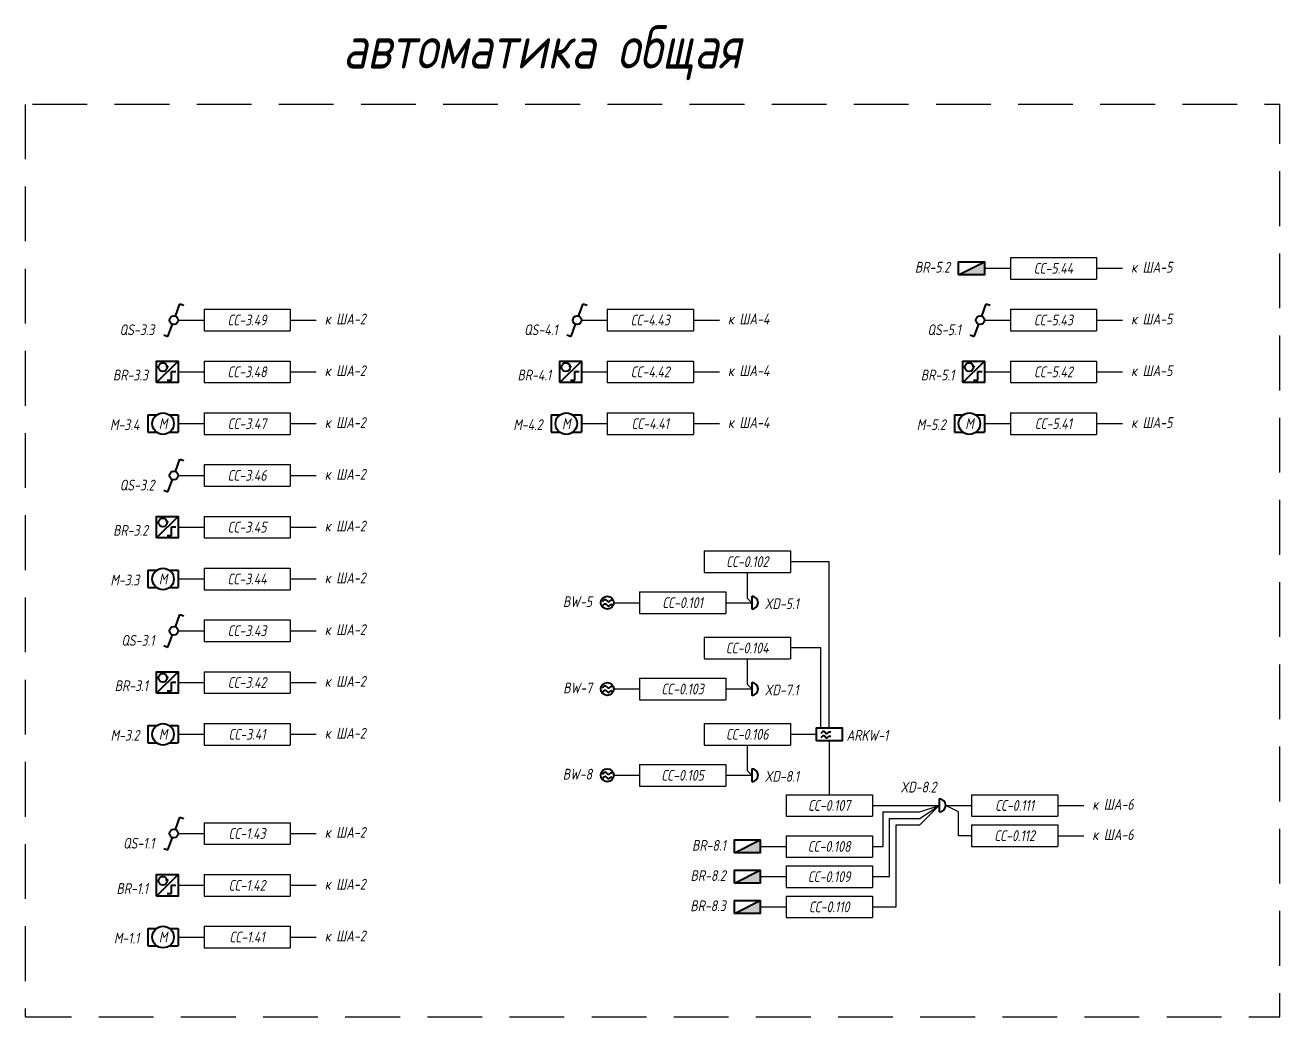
# Model space of a CAD drawing. Header units: millimetres. Extents: x -1048 to 2740, y -712 to 253.
# Drawn here: x 1689.5 to 1980.5, y -304 to -74.1 of the extents above; entities that cross this region are included whole.
import ezdxf
from ezdxf.enums import TextEntityAlignment as Align

# ---------------------------------------------------------------- set-up
doc = ezdxf.new("R2010")
doc.units = ezdxf.units.MM
doc.linetypes.add('DASHED', pattern=[19.05, 12.7, -6.35])
doc.layers.add('noprint', color=2, linetype='Continuous', plot=False)
doc.styles.add('ГОСТ-ISOCPEUR', font='isocpeui.ttf', dxfattribs={"width": 0.8})

# ---------------------------------------------------------------- blocks, each defined once
blk = doc.blocks.new('энкодер')
at = {"color": 0, "lineweight": -2}
for p, q in [((0, 0), (5, 5)), ((2.43, 3.56), (2.2, 3.9)), ((2.43, 3.56), (2.66, 3.9)), ((2.48, 0.56), (3.48, 0.56)), ((3.48, 0.56), (3.48, 2.56)), ((3.48, 2.56), (4.48, 2.56))]:
    blk.add_line(p, q, dxfattribs=at)
blk.add_lwpolyline([(0, 0), (0, 5), (5, 5), (5, 0)], close=True, dxfattribs=at)
blk.add_circle((1.43, 3.56), 1, dxfattribs=at)
blk = doc.blocks.new('электродвигатель')
at = {"color": 0, "lineweight": -2}
for p, q in [((0, 4), (0, 0)), ((0, 4), (2, 4)), ((5, 4), (7, 4)), ((7, 4), (7, 0)), ((0, 0), (2, 0)), ((5, 0), (7, 0))]:
    blk.add_line(p, q, dxfattribs=at)
blk.add_circle((3.5, 2), 2.5, dxfattribs=at)
at = {"color": 0, "lineweight": -2, "style": 'ГОСТ-ISOCPEUR', "width": 0.8}
blk.add_text('M', height=2.5, rotation=360, dxfattribs=at).set_placement((3.5, 2), align=Align.MIDDLE_CENTER)
blk = doc.blocks.new('*T393')
at = {"color": 0, "lineweight": -2}
for p, q in [((0, 0), (20, 0)), ((0, 0), (0, -5)), ((20, 0), (20, -5)), ((0, -5), (20, -5))]:
    blk.add_line(p, q, dxfattribs=at)
at = {"color": 0, "insert": (10, -2.5), "char_height": 2.5, "width": 19, "attachment_point": 5, "style": 'ГОСТ-ISOCPEUR'}
blk.add_mtext('{СС-1.41}', dxfattribs=at)
blk = doc.blocks.new('*T394')
at = {"color": 0, "lineweight": -2}
for p, q in [((0, 0), (20, 0)), ((0, 0), (0, -5)), ((20, 0), (20, -5)), ((0, -5), (20, -5))]:
    blk.add_line(p, q, dxfattribs=at)
at = {"color": 0, "insert": (10, -2.5), "char_height": 2.5, "width": 19, "attachment_point": 5, "style": 'ГОСТ-ISOCPEUR'}
blk.add_mtext('{СС-1.42}', dxfattribs=at)
blk = doc.blocks.new('*T395')
at = {"color": 0, "lineweight": -2}
for p, q in [((0, 0), (20, 0)), ((0, 0), (0, -5)), ((20, 0), (20, -5)), ((0, -5), (20, -5))]:
    blk.add_line(p, q, dxfattribs=at)
at = {"color": 0, "insert": (10, -2.5), "char_height": 2.5, "width": 19, "attachment_point": 5, "style": 'ГОСТ-ISOCPEUR'}
blk.add_mtext('{СС-1.43}', dxfattribs=at)
blk = doc.blocks.new('кнопка жалюзи')
at = {"color": 0, "lineweight": -2}
for p, q in [((0.35, 0.94), (1.39, 3.78)), ((1.39, 3.78), (2.34, 3.45)), ((-1.39, -3.78), (-0.35, -0.94)), ((-2.34, -3.45), (-1.39, -3.78))]:
    blk.add_line(p, q, dxfattribs=at)
blk.add_circle((0, 0), 1, dxfattribs=at)
blk = doc.blocks.new('*T396')
at = {"color": 0, "lineweight": -2}
for p, q in [((0, 0), (20, 0)), ((0, 0), (0, -5)), ((20, 0), (20, -5)), ((0, -5), (20, -5))]:
    blk.add_line(p, q, dxfattribs=at)
at = {"color": 0, "insert": (10, -2.5), "char_height": 2.5, "width": 19, "attachment_point": 5, "style": 'ГОСТ-ISOCPEUR'}
blk.add_mtext('{СС-3.41}', dxfattribs=at)
blk = doc.blocks.new('*T397')
at = {"color": 0, "lineweight": -2}
for p, q in [((0, 0), (20, 0)), ((0, 0), (0, -5)), ((20, 0), (20, -5)), ((0, -5), (20, -5))]:
    blk.add_line(p, q, dxfattribs=at)
at = {"color": 0, "insert": (10, -2.5), "char_height": 2.5, "width": 19, "attachment_point": 5, "style": 'ГОСТ-ISOCPEUR'}
blk.add_mtext('{СС-3.42}', dxfattribs=at)
blk = doc.blocks.new('*T398')
at = {"color": 0, "lineweight": -2}
for p, q in [((0, 0), (20, 0)), ((0, 0), (0, -5)), ((20, 0), (20, -5)), ((0, -5), (20, -5))]:
    blk.add_line(p, q, dxfattribs=at)
at = {"color": 0, "insert": (10, -2.5), "char_height": 2.5, "width": 19, "attachment_point": 5, "style": 'ГОСТ-ISOCPEUR'}
blk.add_mtext('{СС-3.43}', dxfattribs=at)
blk = doc.blocks.new('*T399')
at = {"color": 0, "lineweight": -2}
for p, q in [((0, 0), (20, 0)), ((0, 0), (0, -5)), ((20, 0), (20, -5)), ((0, -5), (20, -5))]:
    blk.add_line(p, q, dxfattribs=at)
at = {"color": 0, "insert": (10, -2.5), "char_height": 2.5, "width": 19, "attachment_point": 5, "style": 'ГОСТ-ISOCPEUR'}
blk.add_mtext('{СС-3.44}', dxfattribs=at)
blk = doc.blocks.new('*T400')
at = {"color": 0, "lineweight": -2}
for p, q in [((0, 0), (20, 0)), ((0, 0), (0, -5)), ((20, 0), (20, -5)), ((0, -5), (20, -5))]:
    blk.add_line(p, q, dxfattribs=at)
at = {"color": 0, "insert": (10, -2.5), "char_height": 2.5, "width": 19, "attachment_point": 5, "style": 'ГОСТ-ISOCPEUR'}
blk.add_mtext('{СС-3.45}', dxfattribs=at)
blk = doc.blocks.new('*T401')
at = {"color": 0, "lineweight": -2}
for p, q in [((0, 0), (20, 0)), ((0, 0), (0, -5)), ((20, 0), (20, -5)), ((0, -5), (20, -5))]:
    blk.add_line(p, q, dxfattribs=at)
at = {"color": 0, "insert": (10, -2.5), "char_height": 2.5, "width": 19, "attachment_point": 5, "style": 'ГОСТ-ISOCPEUR'}
blk.add_mtext('{СС-3.46}', dxfattribs=at)
blk = doc.blocks.new('*T402')
at = {"color": 0, "lineweight": -2}
for p, q in [((0, 0), (20, 0)), ((0, 0), (0, -5)), ((20, 0), (20, -5)), ((0, -5), (20, -5))]:
    blk.add_line(p, q, dxfattribs=at)
at = {"color": 0, "insert": (10, -2.5), "char_height": 2.5, "width": 19, "attachment_point": 5, "style": 'ГОСТ-ISOCPEUR'}
blk.add_mtext('{СС-3.47}', dxfattribs=at)
blk = doc.blocks.new('*T403')
at = {"color": 0, "lineweight": -2}
for p, q in [((0, 0), (20, 0)), ((0, 0), (0, -5)), ((20, 0), (20, -5)), ((0, -5), (20, -5))]:
    blk.add_line(p, q, dxfattribs=at)
at = {"color": 0, "insert": (10, -2.5), "char_height": 2.5, "width": 19, "attachment_point": 5, "style": 'ГОСТ-ISOCPEUR'}
blk.add_mtext('{СС-3.48}', dxfattribs=at)
blk = doc.blocks.new('*T404')
at = {"color": 0, "lineweight": -2}
for p, q in [((0, 0), (20, 0)), ((0, 0), (0, -5)), ((20, 0), (20, -5)), ((0, -5), (20, -5))]:
    blk.add_line(p, q, dxfattribs=at)
at = {"color": 0, "insert": (10, -2.5), "char_height": 2.5, "width": 19, "attachment_point": 5, "style": 'ГОСТ-ISOCPEUR'}
blk.add_mtext('{СС-3.49}', dxfattribs=at)
blk = doc.blocks.new('*T405')
at = {"color": 0, "lineweight": -2}
for p, q in [((0, 0), (20, 0)), ((0, 0), (0, -5)), ((20, 0), (20, -5)), ((0, -5), (20, -5))]:
    blk.add_line(p, q, dxfattribs=at)
at = {"color": 0, "insert": (10, -2.5), "char_height": 2.5, "width": 19, "attachment_point": 5, "style": 'ГОСТ-ISOCPEUR'}
blk.add_mtext('{СС-4.41}', dxfattribs=at)
blk = doc.blocks.new('*T406')
at = {"color": 0, "lineweight": -2}
for p, q in [((0, 0), (20, 0)), ((0, 0), (0, -5)), ((20, 0), (20, -5)), ((0, -5), (20, -5))]:
    blk.add_line(p, q, dxfattribs=at)
at = {"color": 0, "insert": (10, -2.5), "char_height": 2.5, "width": 19, "attachment_point": 5, "style": 'ГОСТ-ISOCPEUR'}
blk.add_mtext('{СС-4.42}', dxfattribs=at)
blk = doc.blocks.new('*T407')
at = {"color": 0, "lineweight": -2}
for p, q in [((0, 0), (20, 0)), ((0, 0), (0, -5)), ((20, 0), (20, -5)), ((0, -5), (20, -5))]:
    blk.add_line(p, q, dxfattribs=at)
at = {"color": 0, "insert": (10, -2.5), "char_height": 2.5, "width": 19, "attachment_point": 5, "style": 'ГОСТ-ISOCPEUR'}
blk.add_mtext('{СС-4.43}', dxfattribs=at)
blk = doc.blocks.new('*T408')
at = {"color": 0, "lineweight": -2}
for p, q in [((0, 0), (20, 0)), ((0, 0), (0, -5)), ((20, 0), (20, -5)), ((0, -5), (20, -5))]:
    blk.add_line(p, q, dxfattribs=at)
at = {"color": 0, "insert": (10, -2.5), "char_height": 2.5, "width": 19, "attachment_point": 5, "style": 'ГОСТ-ISOCPEUR'}
blk.add_mtext('{СС-5.41}', dxfattribs=at)
blk = doc.blocks.new('*T409')
at = {"color": 0, "lineweight": -2}
for p, q in [((0, 0), (20, 0)), ((0, 0), (0, -5)), ((20, 0), (20, -5)), ((0, -5), (20, -5))]:
    blk.add_line(p, q, dxfattribs=at)
at = {"color": 0, "insert": (10, -2.5), "char_height": 2.5, "width": 19, "attachment_point": 5, "style": 'ГОСТ-ISOCPEUR'}
blk.add_mtext('{СС-5.42}', dxfattribs=at)
blk = doc.blocks.new('*T410')
at = {"color": 0, "lineweight": -2}
for p, q in [((0, 0), (20, 0)), ((0, 0), (0, -5)), ((20, 0), (20, -5)), ((0, -5), (20, -5))]:
    blk.add_line(p, q, dxfattribs=at)
at = {"color": 0, "insert": (10, -2.5), "char_height": 2.5, "width": 19, "attachment_point": 5, "style": 'ГОСТ-ISOCPEUR'}
blk.add_mtext('{СС-5.43}', dxfattribs=at)
blk = doc.blocks.new('счетчик воды')
at = {"lineweight": -2}
blk.add_hatch(color=0, dxfattribs=at).paths.add_polyline_path([(6, 0), (6, 3), (0, 0)])
at = {"color": 0, "lineweight": -2}
blk.add_line((0, 0), (6, 3), dxfattribs=at)
blk.add_lwpolyline([(0, 0), (0, 3), (6, 3), (6, 0)], close=True, dxfattribs=at)
blk = doc.blocks.new('контроллер протечек')
at = {"color": 0, "lineweight": -2}
blk.add_lwpolyline([(0, 0), (0, 3), (6, 3), (6, 0)], close=True, dxfattribs=at)
at = {"color": 0, "lineweight": -2, "start_tangent": (0.745789, 0.666182), "end_tangent": (0.976749, -0.214388)}
for points in [[(1.1, 1.73), (1.77, 2.23), (2.38, 1.68), (3.32, 2.1)], [(1.1, 0.73), (1.77, 1.23), (2.38, 0.68), (3.32, 1.1)]]:
    blk.add_spline(points, degree=3, dxfattribs=at)
blk = doc.blocks.new('датчик протечки')
at = {"color": 0, "lineweight": -2}
blk.add_circle((0, 0), 1.5, dxfattribs=at)
at = {"color": 0, "lineweight": -2, "start_tangent": (0.745789, 0.666182), "end_tangent": (0.976749, -0.214388)}
for points in [[(-1.08, 0.27), (-0.41, 0.76), (0.2, 0.22), (1.14, 0.64)], [(-1.08, -0.73), (-0.41, -0.24), (0.2, -0.78), (1.14, -0.36)]]:
    blk.add_spline(points, degree=3, dxfattribs=at)
blk = doc.blocks.new('коробка коммутационная')
at = {"color": 0, "lineweight": -2}
blk.add_line((0, 3), (0, 0), dxfattribs=at)
blk.add_arc((0, 1.5), 1.5, 270, 90, dxfattribs=at)
blk = doc.blocks.new('*T411')
at = {"color": 0, "lineweight": -2}
for p, q in [((0, 0), (20, 0)), ((0, 0), (0, -5)), ((20, 0), (20, -5)), ((0, -5), (20, -5))]:
    blk.add_line(p, q, dxfattribs=at)
at = {"color": 0, "insert": (10, -2.5), "char_height": 2.5, "width": 19, "attachment_point": 5, "style": 'ГОСТ-ISOCPEUR'}
blk.add_mtext('{СС-0.101}', dxfattribs=at)
blk = doc.blocks.new('*T412')
at = {"color": 0, "lineweight": -2}
for p, q in [((0, 0), (20, 0)), ((0, 0), (0, -5)), ((20, 0), (20, -5)), ((0, -5), (20, -5))]:
    blk.add_line(p, q, dxfattribs=at)
at = {"color": 0, "insert": (10, -2.5), "char_height": 2.5, "width": 19, "attachment_point": 5, "style": 'ГОСТ-ISOCPEUR'}
blk.add_mtext('{СС-0.102}', dxfattribs=at)
blk = doc.blocks.new('*T413')
at = {"color": 0, "lineweight": -2}
for p, q in [((0, 0), (20, 0)), ((0, 0), (0, -5)), ((20, 0), (20, -5)), ((0, -5), (20, -5))]:
    blk.add_line(p, q, dxfattribs=at)
at = {"color": 0, "insert": (10, -2.5), "char_height": 2.5, "width": 19, "attachment_point": 5, "style": 'ГОСТ-ISOCPEUR'}
blk.add_mtext('{СС-5.44}', dxfattribs=at)
blk = doc.blocks.new('*T414')
at = {"color": 0, "lineweight": -2}
for p, q in [((0, 0), (20, 0)), ((0, 0), (0, -5)), ((20, 0), (20, -5)), ((0, -5), (20, -5))]:
    blk.add_line(p, q, dxfattribs=at)
at = {"color": 0, "insert": (10, -2.5), "char_height": 2.5, "width": 19, "attachment_point": 5, "style": 'ГОСТ-ISOCPEUR'}
blk.add_mtext('{СС-0.103}', dxfattribs=at)
blk = doc.blocks.new('*T415')
at = {"color": 0, "lineweight": -2}
for p, q in [((0, 0), (20, 0)), ((0, 0), (0, -5)), ((20, 0), (20, -5)), ((0, -5), (20, -5))]:
    blk.add_line(p, q, dxfattribs=at)
at = {"color": 0, "insert": (10, -2.5), "char_height": 2.5, "width": 19, "attachment_point": 5, "style": 'ГОСТ-ISOCPEUR'}
blk.add_mtext('{СС-0.104}', dxfattribs=at)
blk = doc.blocks.new('*T416')
at = {"color": 0, "lineweight": -2}
for p, q in [((0, 0), (20, 0)), ((0, 0), (0, -5)), ((20, 0), (20, -5)), ((0, -5), (20, -5))]:
    blk.add_line(p, q, dxfattribs=at)
at = {"color": 0, "insert": (10, -2.5), "char_height": 2.5, "width": 19, "attachment_point": 5, "style": 'ГОСТ-ISOCPEUR'}
blk.add_mtext('{СС-0.105}', dxfattribs=at)
blk = doc.blocks.new('*T417')
at = {"color": 0, "lineweight": -2}
for p, q in [((0, 0), (20, 0)), ((0, 0), (0, -5)), ((20, 0), (20, -5)), ((0, -5), (20, -5))]:
    blk.add_line(p, q, dxfattribs=at)
at = {"color": 0, "insert": (10, -2.5), "char_height": 2.5, "width": 19, "attachment_point": 5, "style": 'ГОСТ-ISOCPEUR'}
blk.add_mtext('{СС-0.106}', dxfattribs=at)
blk = doc.blocks.new('*T418')
at = {"color": 0, "lineweight": -2}
for p, q in [((0, 0), (20, 0)), ((0, 0), (0, -5)), ((20, 0), (20, -5)), ((0, -5), (20, -5))]:
    blk.add_line(p, q, dxfattribs=at)
at = {"color": 0, "insert": (10, -2.5), "char_height": 2.5, "width": 19, "attachment_point": 5, "style": 'ГОСТ-ISOCPEUR'}
blk.add_mtext('{СС-0.107}', dxfattribs=at)
blk = doc.blocks.new('*T419')
at = {"color": 0, "lineweight": -2}
for p, q in [((0, 0), (20, 0)), ((0, 0), (0, -5)), ((20, 0), (20, -5)), ((0, -5), (20, -5))]:
    blk.add_line(p, q, dxfattribs=at)
at = {"color": 0, "insert": (10, -2.5), "char_height": 2.5, "width": 19, "attachment_point": 5, "style": 'ГОСТ-ISOCPEUR'}
blk.add_mtext('{СС-0.108}', dxfattribs=at)
blk = doc.blocks.new('*T420')
at = {"color": 0, "lineweight": -2}
for p, q in [((0, 0), (20, 0)), ((0, 0), (0, -5)), ((20, 0), (20, -5)), ((0, -5), (20, -5))]:
    blk.add_line(p, q, dxfattribs=at)
at = {"color": 0, "insert": (10, -2.5), "char_height": 2.5, "width": 19, "attachment_point": 5, "style": 'ГОСТ-ISOCPEUR'}
blk.add_mtext('{СС-0.109}', dxfattribs=at)
blk = doc.blocks.new('*T421')
at = {"color": 0, "lineweight": -2}
for p, q in [((0, 0), (20, 0)), ((0, 0), (0, -5)), ((20, 0), (20, -5)), ((0, -5), (20, -5))]:
    blk.add_line(p, q, dxfattribs=at)
at = {"color": 0, "insert": (10, -2.5), "char_height": 2.5, "width": 19, "attachment_point": 5, "style": 'ГОСТ-ISOCPEUR'}
blk.add_mtext('{СС-0.110}', dxfattribs=at)
blk = doc.blocks.new('*T422')
at = {"color": 0, "lineweight": -2}
for p, q in [((0, 0), (20, 0)), ((0, 0), (0, -5)), ((20, 0), (20, -5)), ((0, -5), (20, -5))]:
    blk.add_line(p, q, dxfattribs=at)
at = {"color": 0, "insert": (10, -2.5), "char_height": 2.5, "width": 19, "attachment_point": 5, "style": 'ГОСТ-ISOCPEUR'}
blk.add_mtext('{СС-0.111}', dxfattribs=at)
blk = doc.blocks.new('*T423')
at = {"color": 0, "lineweight": -2}
for p, q in [((0, 0), (20, 0)), ((0, 0), (0, -5)), ((20, 0), (20, -5)), ((0, -5), (20, -5))]:
    blk.add_line(p, q, dxfattribs=at)
at = {"color": 0, "insert": (10, -2.5), "char_height": 2.5, "width": 19, "attachment_point": 5, "style": 'ГОСТ-ISOCPEUR'}
blk.add_mtext('{СС-0.112}', dxfattribs=at)

msp = doc.modelspace()

# ---------------------------------------------------------------- linework, layer by layer
at = {"ltscale": 0.2}
for p, q in [((1912, -130.5), (1918, -130.5)), ((1938, -130.5), (1944, -130.5)), ((1725, -142.5), (1731, -142.5)), ((1751, -142.5), (1757, -142.5)), ((1818.5, -142.5), (1824.5, -142.5)), ((1844.5, -142.5), (1850.5, -142.5)), ((1912, -142.5), (1918, -142.5)), ((1938, -142.5), (1944, -142.5)), ((1725, -154.5), (1731, -154.5)), ((1751, -154.5), (1757, -154.5)), ((1818.5, -154.5), (1824.5, -154.5)), ((1844.5, -154.5), (1850.5, -154.5)), ((1912, -154.5), (1918, -154.5)), ((1938, -154.5), (1944, -154.5)), ((1725, -166.5), (1731, -166.5)), ((1751, -166.5), (1757, -166.5)), ((1818.5, -166.5), (1824.5, -166.5)), ((1844.5, -166.5), (1850.5, -166.5)), ((1912, -166.5), (1918, -166.5)), ((1938, -166.5), (1944, -166.5)), ((1725, -178.5), (1731, -178.5)), ((1751, -178.5), (1757, -178.5)), ((1725, -190.5), (1731, -190.5)), ((1751, -190.5), (1757, -190.5)), ((1725, -202.5), (1731, -202.5)), ((1751, -202.5), (1757, -202.5)), ((1826, -208), (1832, -208)), ((1852, -208), (1858, -208)), ((1725, -214.5), (1731, -214.5)), ((1751, -214.5), (1757, -214.5)), ((1725, -226.5), (1731, -226.5)), ((1751, -226.5), (1757, -226.5)), ((1826, -228), (1832, -228)), ((1852, -228), (1858, -228)), ((1725, -238.5), (1731, -238.5)), ((1751, -238.5), (1757, -238.5)), ((1867, -238.5), (1873, -238.5)), ((1826, -248), (1832, -248)), ((1852, -248), (1858, -248)), ((1886, -255), (1901.5, -255)), ((1903, -255), (1909, -255)), ((1929, -255), (1935, -255)), ((1725, -261.5), (1731, -261.5)), ((1751, -261.5), (1757, -261.5)), ((1860, -264.5), (1866, -264.5)), ((1929, -262), (1935, -262)), ((1725, -273.5), (1731, -273.5)), ((1751, -273.5), (1757, -273.5)), ((1860, -271.5), (1866, -271.5)), ((1860, -278.5), (1866, -278.5)), ((1725, -285.5), (1731, -285.5)), ((1751, -285.5), (1757, -285.5))]:
    msp.add_line(p, q, dxfattribs=at)
msp.add_line((1876, -240), (1876, -252.5))
for points in [[(1876, -237), (1876, -198.5), (1867, -198.5)], [(1874, -237), (1874, -218.5), (1867, -218.5)], [(1886, -264.5), (1888.5, -264.5), (1888.5, -256.5), (1897, -256.5), (1901.5, -255)], [(1886, -271.5), (1890, -271.5), (1890, -258), (1897, -258), (1901.5, -255)], [(1886, -278.5), (1891.5, -278.5), (1891.5, -259.5), (1897, -259.5), (1901.5, -255)], [(1909, -262), (1906, -262), (1906, -256.5), (1903, -255)]]:
    msp.add_lwpolyline(points)
at = {"ltscale": 8, "flags": 128}
for points in [[(1858, -208), (1857, -207), (1857, -201)], [(1858, -228), (1857, -227), (1857, -221)], [(1858, -248), (1857, -247), (1857, -241)]]:
    msp.add_lwpolyline(points, dxfattribs=at)
at = {"layer": 'noprint', "linetype": 'DASHED', "flags": 128}
msp.add_lwpolyline([(1689.5, -92.5), (1689.5, -304), (1980.5, -304), (1980.5, -92.5)], close=True, dxfattribs=at)

# ---------------------------------------------------------------- block references
for name, p in [('*T413', (1918, -128)), ('*T404', (1731, -140)), ('*T407', (1824.5, -140)), ('*T410', (1918, -140)), ('*T403', (1731, -152)), ('*T406', (1824.5, -152)), ('*T409', (1918, -152)), ('*T402', (1731, -164)), ('*T405', (1824.5, -164)), ('*T408', (1918, -164)), ('*T401', (1731, -176)), ('*T400', (1731, -188)), ('*T412', (1847, -196)), ('*T399', (1731, -200)), ('*T411', (1832, -205.5)), ('*T398', (1731, -212)), ('*T415', (1847, -216)), ('*T397', (1731, -224)), ('*T414', (1832, -225.5)), ('*T396', (1731, -236)), ('*T417', (1847, -236)), ('*T416', (1832, -245.5)), ('*T418', (1866, -252.5)), ('*T422', (1909, -252.5)), ('*T395', (1731, -259)), ('*T423', (1909, -259.5)), ('*T419', (1866, -262)), ('*T420', (1866, -269)), ('*T394', (1731, -271)), ('*T421', (1866, -276)), ('*T393', (1731, -283))]:
    msp.add_blockref(name, p)
at = {"lineweight": 40}
for name, p in [('счетчик воды', (1906, -132)), ('кнопка жалюзи', (1724, -142.5)), ('кнопка жалюзи', (1817.5, -142.5)), ('кнопка жалюзи', (1911, -142.5)), ('энкодер', (1720, -157)), ('энкодер', (1813.5, -157)), ('энкодер', (1907, -157)), ('электродвигатель', (1718, -168.5)), ('электродвигатель', (1811.5, -168.5)), ('электродвигатель', (1905, -168.5)), ('кнопка жалюзи', (1724, -178.5)), ('энкодер', (1720, -193)), ('электродвигатель', (1718, -204.5)), ('датчик протечки', (1824.5, -208)), ('коробка коммутационная', (1858, -209.5)), ('кнопка жалюзи', (1724, -214.5)), ('энкодер', (1720, -229)), ('датчик протечки', (1824.5, -228)), ('коробка коммутационная', (1858, -229.5)), ('электродвигатель', (1718, -240.5)), ('контроллер протечек', (1873, -240)), ('датчик протечки', (1824.5, -248)), ('коробка коммутационная', (1858, -249.5)), ('коробка коммутационная', (1901.5, -256.5)), ('кнопка жалюзи', (1724, -261.5)), ('счетчик воды', (1854, -266)), ('счетчик воды', (1854, -273)), ('энкодер', (1720, -276)), ('счетчик воды', (1854, -280)), ('электродвигатель', (1718, -287.5))]:
    msp.add_blockref(name, p, dxfattribs=at)

# ---------------------------------------------------------------- texts
at = {"style": 'ГОСТ-ISOCPEUR', "width": 0.8}
for s, p in [('BR-5.2', (1904, -131.5)), ('QS-3.3', (1719.5, -146)), ('QS-4.1', (1813, -146)), ('QS-5.1', (1906.5, -146)), ('BR-3.3', (1718, -156.5)), ('BR-4.1', (1811.5, -156.5)), ('BR-5.1', (1905, -156.5)), ('M-3.4', (1716, -168)), ('M-4.2', (1809.5, -168)), ('M-5.2', (1903, -168)), ('QS-3.2', (1719.5, -182)), ('BR-3.2', (1718, -192.5)), ('M-3.3', (1716, -204)), ('BW-5', (1821, -209)), ('QS-3.1', (1719.5, -218)), ('BR-3.1', (1718, -228.5)), ('BW-7', (1821, -229)), ('M-3.2', (1716, -240)), ('BW-8', (1821, -249)), ('QS-1.1', (1719.5, -265)), ('BR-8.1', (1852, -265.5)), ('BR-8.2', (1852, -272.5)), ('BR-1.1', (1718, -275.5)), ('BR-8.3', (1852, -279.5)), ('M-1.1', (1716, -287))]:
    msp.add_text(s, height=2.5, dxfattribs=at).set_placement(p, align=Align.RIGHT)
for s, p in [('к ША-5', (1946, -131.5)), ('к ША-2', (1759, -143.5)), ('к ША-4', (1852.5, -143.5)), ('к ША-5', (1946, -143.5)), ('к ША-2', (1759, -155.5)), ('к ША-4', (1852.5, -155.5)), ('к ША-5', (1946, -155.5)), ('к ША-2', (1759, -167.5)), ('к ША-4', (1852.5, -167.5)), ('к ША-5', (1946, -167.5)), ('к ША-2', (1759, -179.5)), ('к ША-2', (1759, -191.5)), ('к ША-2', (1759, -203.5)), ('XD-5.1', (1861, -209.5)), ('к ША-2', (1759, -215.5)), ('к ША-2', (1759, -227.5)), ('XD-7.1', (1861, -229.5)), ('к ША-2', (1759, -239.5)), ('ARKW-1', (1880, -240)), ('XD-8.1', (1861, -249.5)), ('XD-8.2', (1892.5, -252)), ('к ША-6', (1937, -256)), ('к ША-2', (1759, -262.5)), ('к ША-6', (1937, -263)), ('к ША-2', (1759, -274.5)), ('к ША-2', (1759, -286.5))]:
    msp.add_text(s, height=2.5, dxfattribs=at).set_placement(p)
at = {"layer": 'noprint', "style": 'ГОСТ-ISOCPEUR', "width": 0.8}
msp.add_text('автоматика общая', height=10, dxfattribs=at).set_placement((1763.17, -84.2))

doc.saveas('drawing.dxf')
